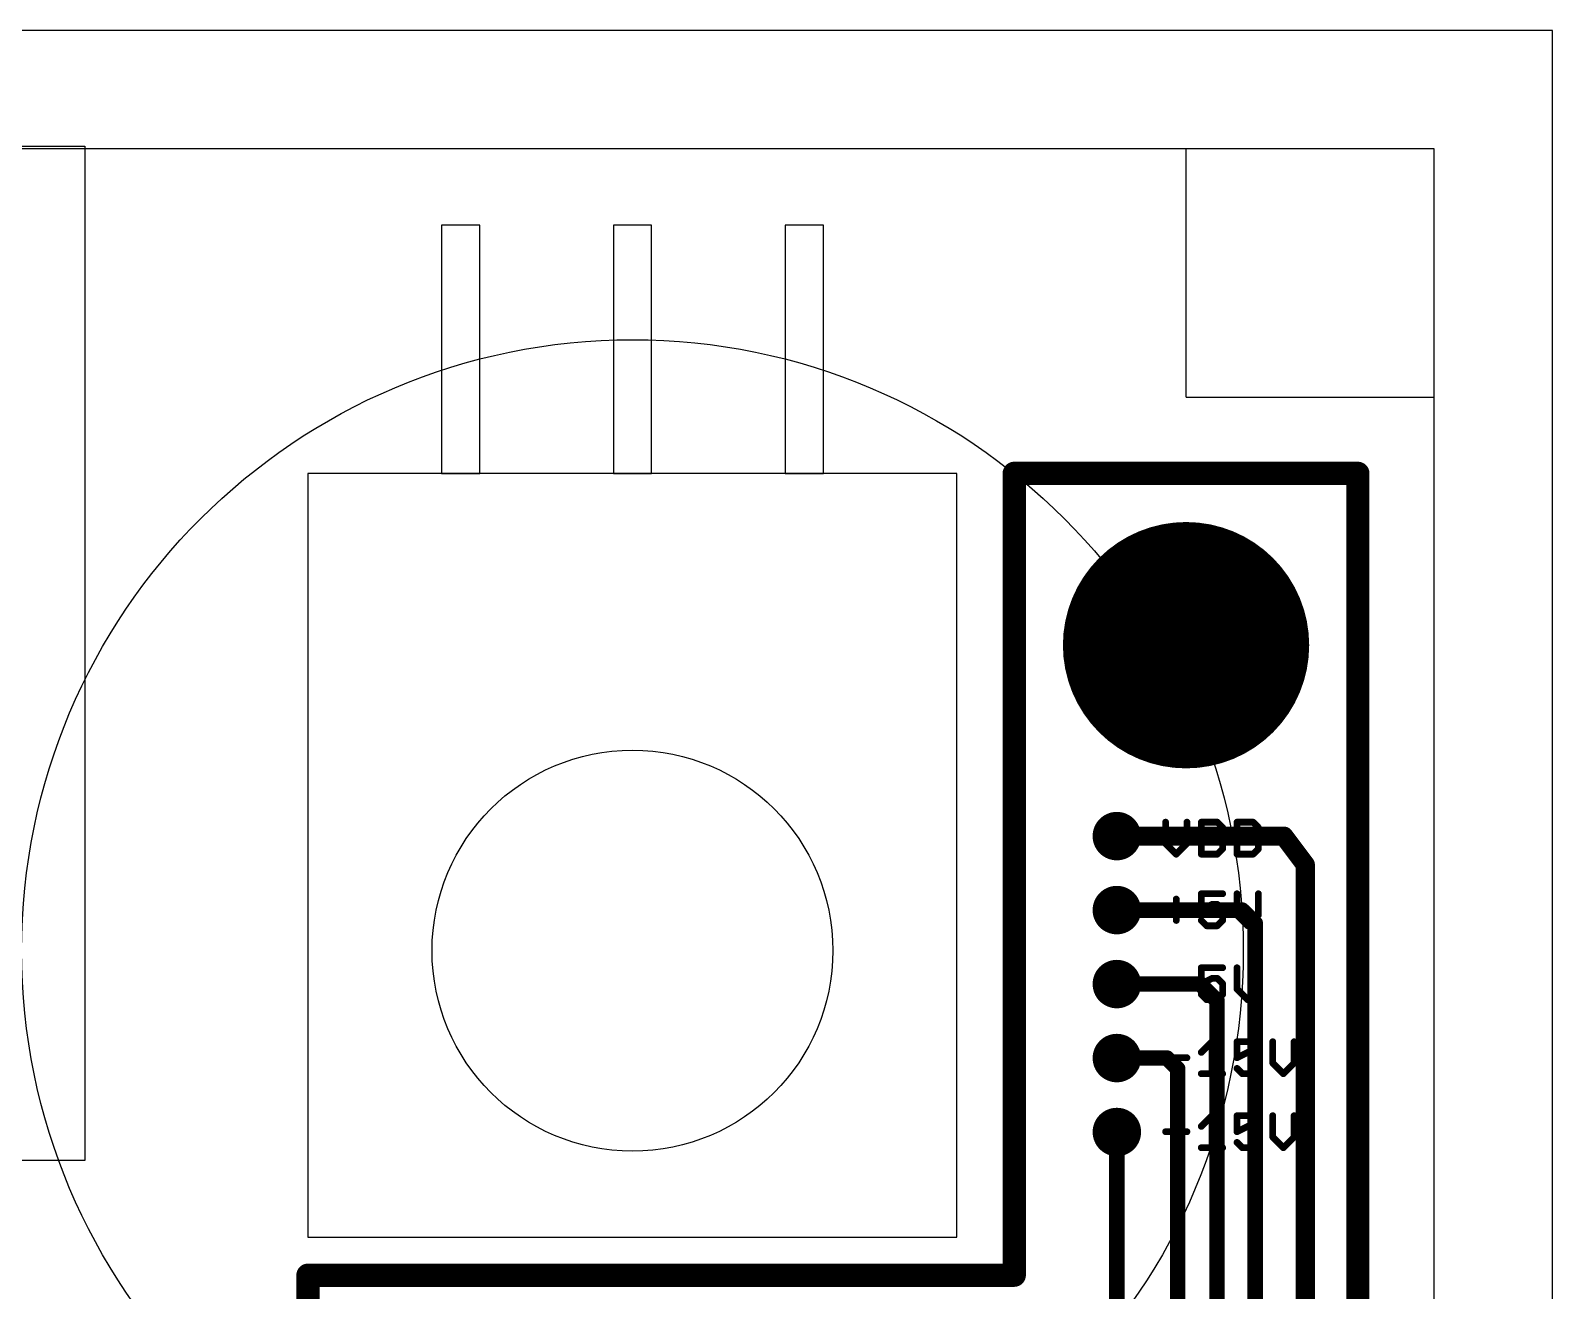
# Model space of a CAD drawing. Header units: inches. Extents: x -5 to 142, y -3 to 122.
# Drawn here: x 102.23 to 142.1, y 85.1 to 118.1 of the extents above; entities that cross this region are included whole.
import ezdxf

# ---------------------------------------------------------------- set-up
doc = ezdxf.new("R2010")
doc.units = ezdxf.units.IN
doc.header["$MEASUREMENT"] = 0
for name, color, linetype in [('1', 22, 'Continuous'), ('15', 22, 'Continuous'), ('16', 175, 'Continuous'), ('18', 82, 'Continuous'), ('2', 175, 'Continuous'), ('20', 7, 'Continuous'), ('51', 253, 'Continuous')]:
    doc.layers.add(name, color=color, linetype=linetype)

# ---------------------------------------------------------------- blocks, each defined once
blk = doc.blocks.new('ROUNDV')
at = {"const_width": 0.5}
blk.add_lwpolyline([(0, -0.25, 1), (0, 0.25, 1), (0, -0.25)], format="xyb", dxfattribs=at)

msp = doc.modelspace()

# ---------------------------------------------------------------- linework, layer by layer
for q in [(132.5, 115), (139, 108.5)]:
    msp.add_line((132.5, 108.5), q)
for points in [[(-3.1, -3.1), (142.1, -3.1), (142.1, 118.1), (-3.1, 118.1)], [(0, 0), (139, 0), (139, 115), (0, 115)], [(83.844, 115.0736), (103.656, 115.0736), (103.656, 88.5052), (83.844, 88.5052)], [(114, 113), (113, 113), (113, 106.5), (114, 106.5)], [(118.5, 113), (117.5, 113), (117.5, 106.5), (118.5, 106.5)], [(123, 113), (122, 113), (122, 106.5), (123, 106.5)], [(137, 106.5), (128, 106.5), (128, 85.5), (109.5, 85.5), (109.5, 80.5), (2, 80.5), (2, 34.5), (127, 34.5), (127, 9.5), (137, 9.5), (137, 34.5), (137, 80.5), (137, 85.5)], [(126.5, 106.5), (109.5, 106.5), (109.5, 86.5), (126.5, 86.5)]]:
    msp.add_lwpolyline(points, close=True)
for radius in [16, 5.25]:
    msp.add_circle((118, 94), radius)
at = {"layer": '1'}
for points, const_width in [([(128, 85.5), (128, 106.5)], 0.4064), ([(128, 106.5), (137, 106.5)], 0.4064), ([(137, 106.5), (137, 9.5)], 0.4064), ([(135.0625, 97), (130.6875, 97)], 0.5), ([(135.625, 96.25), (135.0625, 97)], 0.5), ([(135.625, 71.1562), (135.625, 96.25)], 0.5), ([(109.5, 80.5), (109.5, 85.5)], 0.4064), ([(109.5, 85.5), (128, 85.5)], 0.4064)]:
    msp.add_lwpolyline(points, dxfattribs=dict(at, const_width=const_width))
for points, const_width in [([(128.1016, 106.5, 1), (127.8984, 106.5)], 0.2032), ([(128, 106.6016, 1), (128, 106.3984)], 0.2032), ([(137.1016, 106.5, 1), (136.8984, 106.5)], 0.2032), ([(137, 106.3984, 1), (137, 106.6016)], 0.2032), ([(130.6875, 97.125, 1), (130.6875, 96.875)], 0.25), ([(135.1625, 97.075, 1), (134.9625, 96.925)], 0.25), ([(135.0625, 96.875, 1), (135.0625, 97.125)], 0.25), ([(135.75, 96.25, 1), (135.5, 96.25)], 0.25), ([(135.525, 96.175, 1), (135.725, 96.325)], 0.25), ([(109.6016, 85.5, 1), (109.3984, 85.5)], 0.2032), ([(109.5, 85.6016, 1), (109.5, 85.3984)], 0.2032), ([(127.8984, 85.5, 1), (128.1016, 85.5)], 0.2032), ([(128, 85.3984, 1), (128, 85.6016)], 0.2032)]:
    msp.add_lwpolyline(points, format="xyb", dxfattribs=dict(at, const_width=const_width))
at = {"layer": '15'}
for points, const_width in [([(137, 106.5), (128, 106.5)], 0.6096), ([(128, 106.5), (128, 85.5)], 0.6096), ([(137, 9.5), (137, 106.5)], 0.6096), ([(133.9688, 95.0625), (130.6875, 95.0625)], 0.4064), ([(134.3125, 94.7188), (133.9688, 95.0625)], 0.4064), ([(134.3125, 68), (134.3125, 94.7188)], 0.4064), ([(130.6875, 93.125), (132.875, 93.125)], 0.4064), ([(132.875, 93.125), (133.3125, 92.6875)], 0.4064), ([(133.3125, 92.6875), (133.3125, 68.875)], 0.4064), ([(130.6875, 91.1875), (132, 91.1875)], 0.4064), ([(132, 91.1875), (132.2812, 90.9062)], 0.4064), ([(132.2812, 90.9062), (132.2812, 69.6875)], 0.4064), ([(130.6875, 83.125), (130.6875, 89.25)], 0.4064), ([(128, 85.5), (109.5, 85.5)], 0.6096), ([(109.5, 85.5), (109.5, 80.5)], 0.6096)]:
    msp.add_lwpolyline(points, dxfattribs=dict(at, const_width=const_width))
for points, const_width in [([(128, 106.6524, 1), (128, 106.3476)], 0.3048), ([(128.1524, 106.5, 1), (127.8476, 106.5)], 0.3048), ([(137.1524, 106.5, 1), (136.8476, 106.5)], 0.3048), ([(137, 106.3476, 1), (137, 106.6524)], 0.3048), ([(130.6875, 95.1641, 1), (130.6875, 94.9609)], 0.2032), ([(134.0406, 95.1343, 1), (133.8969, 94.9907)], 0.2032), ([(133.9688, 94.9609, 1), (133.9688, 95.1641)], 0.2032), ([(134.4141, 94.7188, 1), (134.2109, 94.7188)], 0.2032), ([(134.2407, 94.6469, 1), (134.3843, 94.7906)], 0.2032), ([(130.6875, 93.2266, 1), (130.6875, 93.0234)], 0.2032), ([(132.9468, 93.1968, 1), (132.8032, 93.0532)], 0.2032), ([(132.875, 93.0234, 1), (132.875, 93.2266)], 0.2032), ([(133.4141, 92.6875, 1), (133.2109, 92.6875)], 0.2032), ([(133.2407, 92.6157, 1), (133.3843, 92.7593)], 0.2032), ([(130.6875, 91.2891, 1), (130.6875, 91.0859)], 0.2032), ([(132.0718, 91.2593, 1), (131.9282, 91.1157)], 0.2032), ([(132, 91.0859, 1), (132, 91.2891)], 0.2032), ([(132.3828, 90.9062, 1), (132.1797, 90.9062)], 0.2032), ([(132.2094, 90.8344, 1), (132.3531, 90.9781)], 0.2032), ([(130.7891, 89.25, 1), (130.5859, 89.25)], 0.2032), ([(109.5, 85.6524, 1), (109.5, 85.3476)], 0.3048), ([(109.6524, 85.5, 1), (109.3476, 85.5)], 0.3048), ([(128, 85.3476, 1), (128, 85.6524)], 0.3048), ([(127.8476, 85.5, 1), (128.1524, 85.5)], 0.3048)]:
    msp.add_lwpolyline(points, format="xyb", dxfattribs=dict(at, const_width=const_width))
at = {"layer": '16', "const_width": 0.4064}
for points in [[(128, 85.5), (128, 106.5)], [(128, 106.5), (137, 106.5)], [(137, 106.5), (137, 9.5)], [(109.5, 80.5), (109.5, 85.5)], [(109.5, 85.5), (128, 85.5)]]:
    msp.add_lwpolyline(points, dxfattribs=at)
at = {"layer": '16', "const_width": 0.2032}
for points in [[(128.1016, 106.5, 1), (127.8984, 106.5)], [(128, 106.6016, 1), (128, 106.3984)], [(137.1016, 106.5, 1), (136.8984, 106.5)], [(137, 106.3984, 1), (137, 106.6016)], [(109.6016, 85.5, 1), (109.3984, 85.5)], [(109.5, 85.6016, 1), (109.5, 85.3984)], [(127.8984, 85.5, 1), (128.1016, 85.5)], [(128, 85.3984, 1), (128, 85.6016)]]:
    msp.add_lwpolyline(points, format="xyb", dxfattribs=at)
at = {"layer": '2', "const_width": 0.6096}
for points in [[(128, 85.5), (128, 106.5)], [(128, 106.5), (137, 106.5)], [(137, 106.5), (137, 9.5)], [(109.5, 80.5), (109.5, 85.5)], [(109.5, 85.5), (128, 85.5)]]:
    msp.add_lwpolyline(points, dxfattribs=at)
at = {"layer": '2', "const_width": 0.3048}
for points in [[(128.1524, 106.5, 1), (127.8476, 106.5)], [(128, 106.6524, 1), (128, 106.3476)], [(137.1524, 106.5, 1), (136.8476, 106.5)], [(137, 106.3476, 1), (137, 106.6524)], [(109.6524, 85.5, 1), (109.3476, 85.5)], [(109.5, 85.6524, 1), (109.5, 85.3476)], [(128, 85.3476, 1), (128, 85.6524)], [(127.8476, 85.5, 1), (128.1524, 85.5)]]:
    msp.add_lwpolyline(points, format="xyb", dxfattribs=at)
at = {"layer": '20'}
for p, q in [((137, 106.5), (128, 106.5)), ((128, 106.5), (128, 85.5)), ((137, 9.5), (137, 106.5)), ((128, 85.5), (109.5, 85.5)), ((109.5, 85.5), (109.5, 80.5))]:
    msp.add_line(p, q, dxfattribs=at)
at = {"layer": '51', "const_width": 0.0889}
for points in [[(132.0084, 97.3653, 1), (131.9194, 97.3653)], [(132.5676, 97.3653, 1), (132.4787, 97.3653)], [(132.9439, 97.3653, 1), (132.855, 97.3653)], [(132.8994, 97.4098, 1), (132.8994, 97.3209)], [(133.3503, 97.3967, 1), (133.2874, 97.3339)], [(133.3189, 97.3209, 1), (133.3189, 97.4098)], [(133.5031, 97.2255, 1), (133.4142, 97.2255)], [(133.4273, 97.1941, 1), (133.4901, 97.2569)], [(133.8794, 97.3653, 1), (133.7905, 97.3653)], [(133.8349, 97.4098, 1), (133.8349, 97.3209)], [(134.2858, 97.3967, 1), (134.223, 97.3339)], [(134.2544, 97.3209, 1), (134.2544, 97.4098)], [(134.4387, 97.2255, 1), (134.3498, 97.2255)], [(134.3628, 97.1941, 1), (134.4256, 97.2569)], [(131.9953, 96.8375, 1), (131.9325, 96.7746)], [(132.5546, 96.7746, 1), (132.4917, 96.8375)], [(131.9194, 96.806, 1), (132.0084, 96.806)], [(132.2121, 96.5578, 1), (132.275, 96.495)], [(132.2121, 96.495, 1), (132.275, 96.5578)], [(132.4787, 96.806, 1), (132.5676, 96.806)], [(132.8994, 96.5709, 1), (132.8994, 96.482)], [(132.855, 96.5264, 1), (132.9439, 96.5264)], [(133.2874, 96.5578, 1), (133.3503, 96.495)], [(133.3189, 96.482, 1), (133.3189, 96.5709)], [(133.4142, 96.6662, 1), (133.5031, 96.6662)], [(133.4901, 96.6348, 1), (133.4273, 96.6976)], [(133.8349, 96.5709, 1), (133.8349, 96.482)], [(133.7905, 96.5264, 1), (133.8794, 96.5264)], [(134.223, 96.5578, 1), (134.2858, 96.495)], [(134.2544, 96.482, 1), (134.2544, 96.5709)], [(134.3498, 96.6662, 1), (134.4387, 96.6662)], [(134.4256, 96.6348, 1), (134.3628, 96.6976)], [(132.288, 95.3505, 1), (132.1991, 95.3505)], [(132.8994, 95.5348, 1), (132.8994, 95.4459)], [(132.9439, 95.4903, 1), (132.855, 95.4903)], [(133.1791, 95.2551, 1), (133.1791, 95.1662)], [(133.1989, 95.1709, 1), (133.1592, 95.2504)], [(133.3503, 95.2421, 1), (133.2874, 95.1792)], [(133.3189, 95.1662, 1), (133.3189, 95.2551)], [(133.4587, 95.4459, 1), (133.4587, 95.5348)], [(133.8794, 95.4903, 1), (133.7905, 95.4903)], [(134.4387, 95.4903, 1), (134.3498, 95.4903)], [(131.9639, 95.1153, 1), (131.9639, 95.0264)], [(132.5232, 95.0264, 1), (132.5232, 95.1153)], [(132.8795, 95.1106, 1), (132.9193, 95.0311)], [(132.855, 95.0709, 1), (132.9439, 95.0709)], [(133.5031, 95.0709, 1), (133.4142, 95.0709)], [(133.4273, 95.0394, 1), (133.4901, 95.1023)], [(133.8664, 94.9625, 1), (133.8035, 94.8996)], [(133.7905, 94.931, 1), (133.8794, 94.931)], [(134.3498, 94.931, 1), (134.4387, 94.931)], [(134.4256, 94.8996, 1), (134.3628, 94.9625)], [(132.1991, 94.7912, 1), (132.288, 94.7912)], [(132.9308, 94.8226, 1), (132.868, 94.7598)], [(133.0392, 94.6959, 1), (133.0392, 94.607)], [(133.0078, 94.62, 1), (133.0707, 94.6828)], [(133.2874, 94.6828, 1), (133.3503, 94.62)], [(133.3189, 94.607, 1), (133.3189, 94.6959)], [(133.4142, 94.7912, 1), (133.5031, 94.7912)], [(133.4901, 94.7598, 1), (133.4273, 94.8226)], [(134.0831, 94.6828, 1), (134.146, 94.62)], [(134.0831, 94.62, 1), (134.146, 94.6828)], [(132.8994, 93.5973, 1), (132.8994, 93.5084)], [(132.9439, 93.5528, 1), (132.855, 93.5528)], [(133.1791, 93.3176, 1), (133.1791, 93.2287)], [(133.1989, 93.2334, 1), (133.1592, 93.3129)], [(133.3503, 93.3046, 1), (133.2874, 93.2417)], [(133.3189, 93.2287, 1), (133.3189, 93.3176)], [(133.4587, 93.5084, 1), (133.4587, 93.5973)], [(133.8794, 93.5528, 1), (133.7905, 93.5528)], [(134.4387, 93.5528, 1), (134.3498, 93.5528)], [(131.9639, 93.1778, 1), (131.9639, 93.0889)], [(132.5232, 93.0889, 1), (132.5232, 93.1778)], [(132.8795, 93.1731, 1), (132.9193, 93.0936)], [(132.855, 93.1334, 1), (132.9439, 93.1334)], [(132.9308, 92.8851, 1), (132.868, 92.8223)], [(133.5031, 93.1334, 1), (133.4142, 93.1334)], [(133.4142, 92.8537, 1), (133.5031, 92.8537)], [(133.4273, 93.1019, 1), (133.4901, 93.1648)], [(133.4901, 92.8223, 1), (133.4273, 92.8851)], [(133.8664, 93.025, 1), (133.8035, 92.9621)], [(133.7905, 92.9935, 1), (133.8794, 92.9935)], [(134.3498, 92.9935, 1), (134.4387, 92.9935)], [(134.4256, 92.9621, 1), (134.3628, 93.025)], [(133.0392, 92.7584, 1), (133.0392, 92.6695)], [(133.0078, 92.6825, 1), (133.0707, 92.7453)], [(133.2874, 92.7453, 1), (133.3503, 92.6825)], [(133.3189, 92.6695, 1), (133.3189, 92.7584)], [(134.0831, 92.7453, 1), (134.146, 92.6825)], [(134.0831, 92.6825, 1), (134.146, 92.7453)], [(133.2235, 91.6153, 1), (133.1346, 91.6153)], [(133.2105, 91.5839, 1), (133.1476, 91.6467)], [(133.8349, 91.6598, 1), (133.8349, 91.5709)], [(133.8794, 91.6153, 1), (133.7905, 91.6153)], [(134.3942, 91.5709, 1), (134.3942, 91.6598)], [(134.8149, 91.6153, 1), (134.726, 91.6153)], [(135.3742, 91.6153, 1), (135.2853, 91.6153)], [(132.868, 91.3671, 1), (132.9308, 91.3042)], [(134.1146, 91.3801, 1), (134.1146, 91.2912)], [(134.1345, 91.2959, 1), (134.0947, 91.3754)], [(134.2858, 91.3671, 1), (134.223, 91.3042)], [(134.2544, 91.2912, 1), (134.2544, 91.3801)], [(131.9639, 91.2403, 1), (131.9639, 91.1514)], [(132.5232, 91.1514, 1), (132.5232, 91.2403)], [(133.7905, 91.1959, 1), (133.8794, 91.1959)], [(133.8151, 91.2356, 1), (133.8548, 91.1561)], [(133.8664, 90.9476, 1), (133.8035, 90.8848)], [(134.4387, 91.1959, 1), (134.3498, 91.1959)], [(134.3498, 90.9162, 1), (134.4387, 90.9162)], [(134.3628, 91.1644, 1), (134.4256, 91.2273)], [(134.4256, 90.8848, 1), (134.3628, 90.9476)], [(134.8019, 91.0875, 1), (134.739, 91.0246)], [(134.726, 91.056, 1), (134.8149, 91.056)], [(135.2853, 91.056, 1), (135.3742, 91.056)], [(135.3612, 91.0246, 1), (135.2983, 91.0875)], [(132.8994, 90.8209, 1), (132.8994, 90.732)], [(133.1346, 90.7764, 1), (133.2235, 90.7764)], [(133.4587, 90.732, 1), (133.4587, 90.8209)], [(133.9748, 90.8209, 1), (133.9748, 90.732)], [(133.9433, 90.745, 1), (134.0062, 90.8078)], [(134.223, 90.8078, 1), (134.2858, 90.745)], [(134.2544, 90.732, 1), (134.2544, 90.8209)], [(135.0187, 90.8078, 1), (135.0815, 90.745)], [(135.0187, 90.745, 1), (135.0815, 90.8078)], [(133.2235, 89.6778, 1), (133.1346, 89.6778)], [(133.2105, 89.6464, 1), (133.1476, 89.7092)], [(133.8349, 89.7223, 1), (133.8349, 89.6334)], [(133.8794, 89.6778, 1), (133.7905, 89.6778)], [(134.3942, 89.6334, 1), (134.3942, 89.7223)], [(134.8149, 89.6778, 1), (134.726, 89.6778)], [(135.3742, 89.6778, 1), (135.2853, 89.6778)], [(131.9639, 89.3028, 1), (131.9639, 89.2139)], [(132.288, 89.538, 1), (132.1991, 89.538)], [(132.5232, 89.2139, 1), (132.5232, 89.3028)], [(132.868, 89.4296, 1), (132.9308, 89.3667)], [(133.8151, 89.2981, 1), (133.8548, 89.2186)], [(134.1146, 89.4426, 1), (134.1146, 89.3537)], [(134.1345, 89.3584, 1), (134.0947, 89.4379)], [(134.2858, 89.4296, 1), (134.223, 89.3667)], [(134.2544, 89.3537, 1), (134.2544, 89.4426)], [(134.4387, 89.2584, 1), (134.3498, 89.2584)], [(134.3628, 89.2269, 1), (134.4256, 89.2898)], [(132.1991, 88.9787, 1), (132.288, 88.9787)], [(132.8994, 88.8834, 1), (132.8994, 88.7945)], [(133.4587, 88.7945, 1), (133.4587, 88.8834)], [(133.7905, 89.2584, 1), (133.8794, 89.2584)], [(133.8664, 89.0101, 1), (133.8035, 88.9473)], [(133.9748, 88.8834, 1), (133.9748, 88.7945)], [(133.9433, 88.8075, 1), (134.0062, 88.8703)], [(134.223, 88.8703, 1), (134.2858, 88.8075)], [(134.2544, 88.7945, 1), (134.2544, 88.8834)], [(134.3498, 88.9787, 1), (134.4387, 88.9787)], [(134.4256, 88.9473, 1), (134.3628, 89.0101)], [(134.8019, 89.15, 1), (134.739, 89.0871)], [(134.726, 89.1185, 1), (134.8149, 89.1185)], [(135.0187, 88.8703, 1), (135.0815, 88.8075)], [(135.0187, 88.8075, 1), (135.0815, 88.8703)], [(135.2853, 89.1185, 1), (135.3742, 89.1185)], [(135.3612, 89.0871, 1), (135.2983, 89.15)], [(133.1346, 88.8389, 1), (133.2235, 88.8389)]]:
    msp.add_lwpolyline(points, format="xyb", dxfattribs=at)
at = {"layer": '51', "const_width": 0.1778}
for points in [[(131.9639, 97.3653), (131.9639, 96.806)], [(132.5232, 96.806), (132.5232, 97.3653)], [(132.8994, 97.3653), (132.8994, 96.5264)], [(133.3189, 97.3653), (132.8994, 97.3653)], [(133.4587, 97.2255), (133.3189, 97.3653)], [(133.4587, 96.6662), (133.4587, 97.2255)], [(133.8349, 97.3653), (133.8349, 96.5264)], [(134.2544, 97.3653), (133.8349, 97.3653)], [(134.3942, 97.2255), (134.2544, 97.3653)], [(134.3942, 96.6662), (134.3942, 97.2255)], [(131.9639, 96.806), (132.2435, 96.5264)], [(132.2435, 96.5264), (132.5232, 96.806)], [(132.8994, 96.5264), (133.3189, 96.5264)], [(133.3189, 96.5264), (133.4587, 96.6662)], [(133.8349, 96.5264), (134.2544, 96.5264)], [(134.2544, 96.5264), (134.3942, 96.6662)], [(132.2435, 95.3505), (132.2435, 94.7912)], [(133.4587, 95.4903), (132.8994, 95.4903)], [(132.8994, 95.4903), (132.8994, 95.0709)], [(132.8994, 95.0709), (133.1791, 95.2107)], [(133.1791, 95.2107), (133.3189, 95.2107)], [(133.3189, 95.2107), (133.4587, 95.0709)], [(133.8349, 95.4903), (133.8349, 94.931)], [(134.3942, 94.931), (134.3942, 95.4903)], [(131.9639, 95.0709), (132.5232, 95.0709)], [(133.4587, 95.0709), (133.4587, 94.7912)], [(133.8349, 94.931), (134.1146, 94.6514)], [(134.1146, 94.6514), (134.3942, 94.931)], [(133.0392, 94.6514), (132.8994, 94.7912)], [(133.3189, 94.6514), (133.0392, 94.6514)], [(133.4587, 94.7912), (133.3189, 94.6514)], [(133.4587, 93.5528), (132.8994, 93.5528)], [(132.8994, 93.5528), (132.8994, 93.1334)], [(132.8994, 93.1334), (133.1791, 93.2732)], [(133.1791, 93.2732), (133.3189, 93.2732)], [(133.3189, 93.2732), (133.4587, 93.1334)], [(133.8349, 93.5528), (133.8349, 92.9935)], [(134.3942, 92.9935), (134.3942, 93.5528)], [(131.9639, 93.1334), (132.5232, 93.1334)], [(133.0392, 92.7139), (132.8994, 92.8537)], [(133.4587, 92.8537), (133.3189, 92.7139)], [(133.4587, 93.1334), (133.4587, 92.8537)], [(133.8349, 92.9935), (134.1146, 92.7139)], [(134.1146, 92.7139), (134.3942, 92.9935)], [(133.3189, 92.7139), (133.0392, 92.7139)], [(132.8994, 91.3357), (133.1791, 91.6153)], [(133.1791, 91.6153), (133.1791, 90.7764)], [(134.3942, 91.6153), (133.8349, 91.6153)], [(133.8349, 91.6153), (133.8349, 91.1959)], [(134.7705, 91.6153), (134.7705, 91.056)], [(135.3297, 91.056), (135.3297, 91.6153)], [(133.8349, 91.1959), (134.1146, 91.3357)], [(134.1146, 91.3357), (134.2544, 91.3357)], [(134.2544, 91.3357), (134.3942, 91.1959)], [(131.9639, 91.1959), (132.5232, 91.1959)], [(133.9748, 90.7764), (133.8349, 90.9162)], [(134.3942, 90.9162), (134.2544, 90.7764)], [(134.3942, 91.1959), (134.3942, 90.9162)], [(134.7705, 91.056), (135.0501, 90.7764)], [(135.0501, 90.7764), (135.3297, 91.056)], [(132.8994, 90.7764), (133.4587, 90.7764)], [(134.2544, 90.7764), (133.9748, 90.7764)], [(132.8994, 89.3982), (133.1791, 89.6778)], [(133.1791, 89.6778), (133.1791, 88.8389)], [(134.3942, 89.6778), (133.8349, 89.6778)], [(133.8349, 89.6778), (133.8349, 89.2584)], [(134.7705, 89.6778), (134.7705, 89.1185)], [(135.3297, 89.1185), (135.3297, 89.6778)], [(131.9639, 89.2584), (132.5232, 89.2584)], [(132.2435, 89.538), (132.2435, 88.9787)], [(133.8349, 89.2584), (134.1146, 89.3982)], [(134.1146, 89.3982), (134.2544, 89.3982)], [(134.2544, 89.3982), (134.3942, 89.2584)], [(134.3942, 89.2584), (134.3942, 88.9787)], [(132.8994, 88.8389), (133.4587, 88.8389)], [(133.9748, 88.8389), (133.8349, 88.9787)], [(134.2544, 88.8389), (133.9748, 88.8389)], [(134.3942, 88.9787), (134.2544, 88.8389)], [(134.7705, 89.1185), (135.0501, 88.8389)], [(135.0501, 88.8389), (135.3297, 89.1185)]]:
    msp.add_lwpolyline(points, dxfattribs=at)

# ---------------------------------------------------------------- block references
at = {"layer": '18'}
for p, xscale, yscale in [((132.5, 102), 6.4516, 6.4516), ((132.5, 102), 6.4516, 6.4516), ((132.5, 102), 3.6064, 3.6064), ((132.5, 102), 3.6064, 3.6064), ((130.6875, 97), 1.27, 1.27), ((130.6875, 97), 1.27, 1.27), ((130.6875, 97), 1.2064, 1.2064), ((130.6875, 97), 1.2064, 1.2064), ((130.6875, 95.0625), 1.27, 1.27), ((130.6875, 95.0625), 1.27, 1.27), ((130.6875, 95.0625), 1.2064, 1.2064), ((130.6875, 95.0625), 1.2064, 1.2064), ((130.6875, 93.125), 1.27, 1.27), ((130.6875, 93.125), 1.27, 1.27), ((130.6875, 93.125), 1.2064, 1.2064), ((130.6875, 93.125), 1.2064, 1.2064), ((130.6875, 91.1875), 1.27, 1.27), ((130.6875, 91.1875), 1.27, 1.27), ((130.6875, 91.1875), 1.2064, 1.2064), ((130.6875, 91.1875), 1.2064, 1.2064), ((130.6875, 89.25), 1.27, 1.27), ((130.6875, 89.25), 1.27, 1.27), ((130.6875, 89.25), 1.2064, 1.2064), ((130.6875, 89.25), 1.2064, 1.2064)]:
    msp.add_blockref('ROUNDV', p, dxfattribs=dict(at, xscale=xscale, yscale=yscale))

doc.saveas('drawing.dxf')
